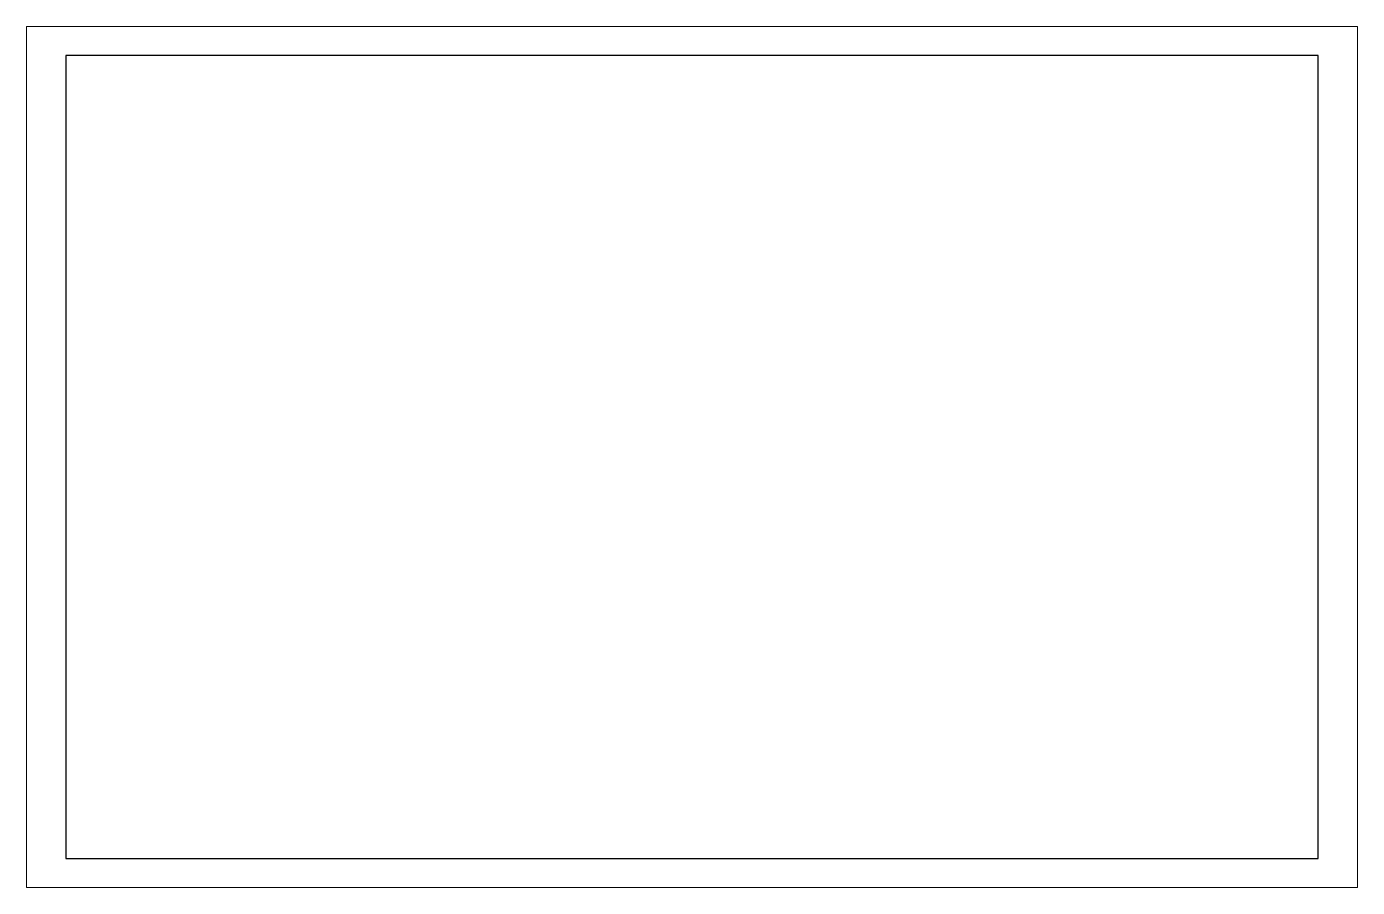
# Paper-space layout 'DX1' of a CAD drawing. Extents: x 0 to 34, y 0 to 22.
# The model-space entities are those that its viewports show. They can reach past a viewport. Long polylines and large blocks are cut down to what shows.
import ezdxf

# ---------------------------------------------------------------- set-up
doc = ezdxf.new("R2010")
doc.units = 0
doc.header["$LTSCALE"] = 0.3
doc.header["$MEASUREMENT"] = 0
doc.layers.get('Defpoints').update_dxf_attribs({"linetype": 'CONTINUOUS'})
doc.layers.add('TB Border', color=9, linetype='CONTINUOUS')

msp = doc.modelspace()

# ---------------------------------------------------------------- linework, layer by layer
at = {"layer": 'TB Border', "color": 9}
msp.add_lwpolyline([(32, 0), (32, 20.52), (0, 20.52), (0, 0)], close=True, dxfattribs=at)

psp = doc.layouts.new('DX1')

# ---------------------------------------------------------------- viewports
at = {"layer": 'Defpoints'}
psp.add_viewport(center=(17, 11), size=(34, 22), view_center_point=(16, 10.26), view_height=22, dxfattribs=at)

doc.saveas('drawing.dxf')
